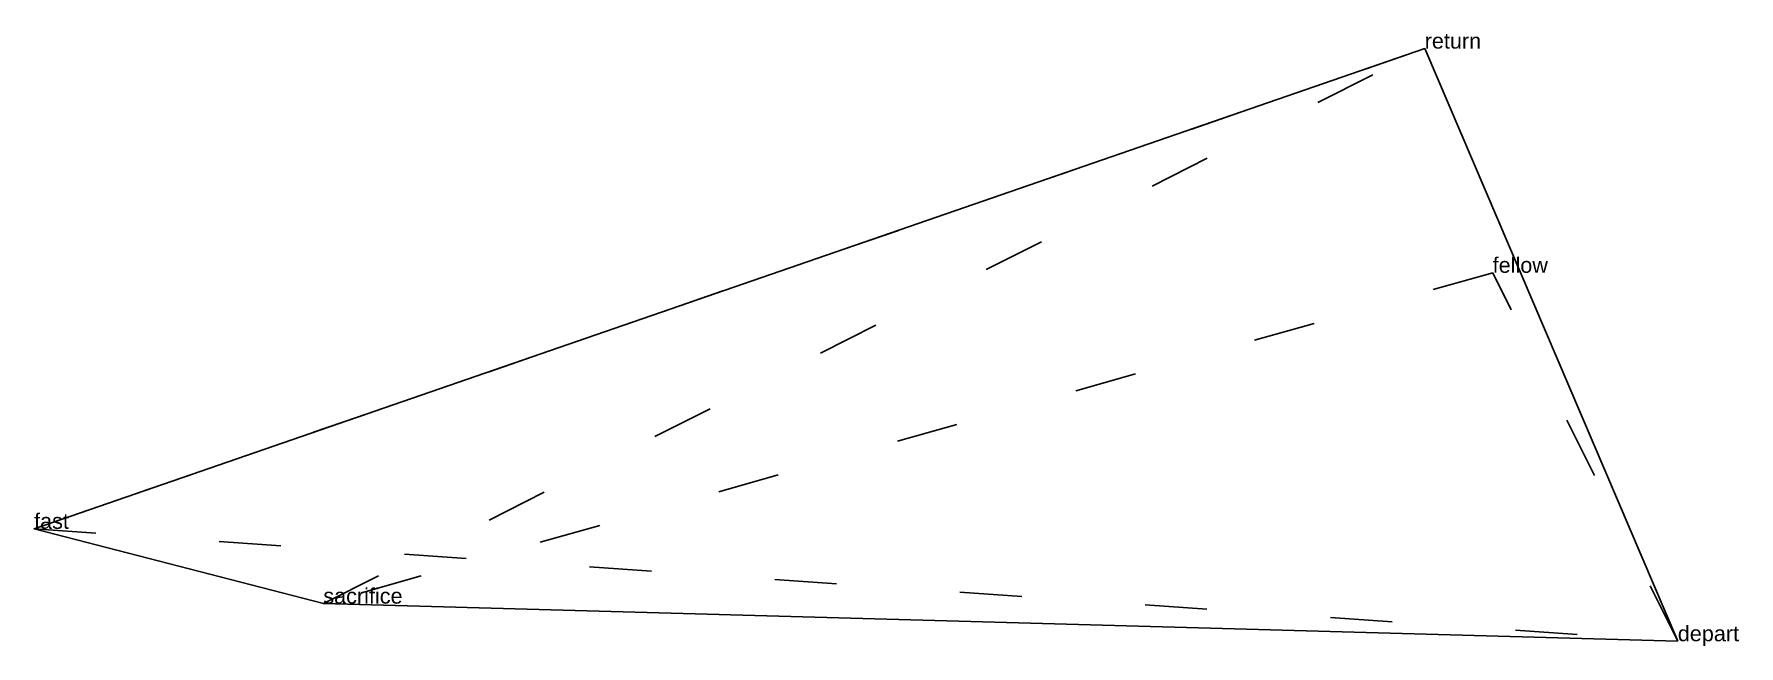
# Model space of a CAD drawing. Extents: x -1.72 to 1.03, y -0.42 to 0.57.
import ezdxf

# ---------------------------------------------------------------- set-up
doc = ezdxf.new("R2010")
doc.units = 0
doc.linetypes.add('DOT', pattern=[0.2, 0, -0.2])
doc.layers.add('TEXT', color=1, linetype='CONTINUOUS')
doc.styles.get("Standard").update_dxf_attribs({"font": 'arial.ttf'})

msp = doc.modelspace()

# ---------------------------------------------------------------- linework, layer by layer
at = {"layer": 'INTERNAL', "linetype": 'DOT'}
msp.add_polyline3d([(-1.2545, -0.3553, 0), (0.5256, 0.5423, 0), (-1.722, -0.2343, 0), (0.9347, -0.4161, 0), (0.6355, 0.1797, 0), (-1.2545, -0.3553, 0)], close=True, dxfattribs=at)
at = {"layer": 'OUTLINE', "linetype": 'CONTINUOUS'}
msp.add_polyline3d([(0.9347, -0.4161, 0), (-1.2545, -0.3553, 0), (-1.722, -0.2343, 0), (0.5256, 0.5423, 0), (0.9347, -0.4161, 0)], close=True, dxfattribs=at)

# ---------------------------------------------------------------- texts
at = {"layer": 'TEXT'}
for s, p in [('return', (0.5256, 0.5423)), ('fellow', (0.6355, 0.1797)), ('fast', (-1.722, -0.2343)), ('sacrifice', (-1.2545, -0.3553)), ('depart', (0.9347, -0.4161))]:
    msp.add_text(s, height=0.025, dxfattribs=at).set_placement(p)

doc.saveas('drawing.dxf')
